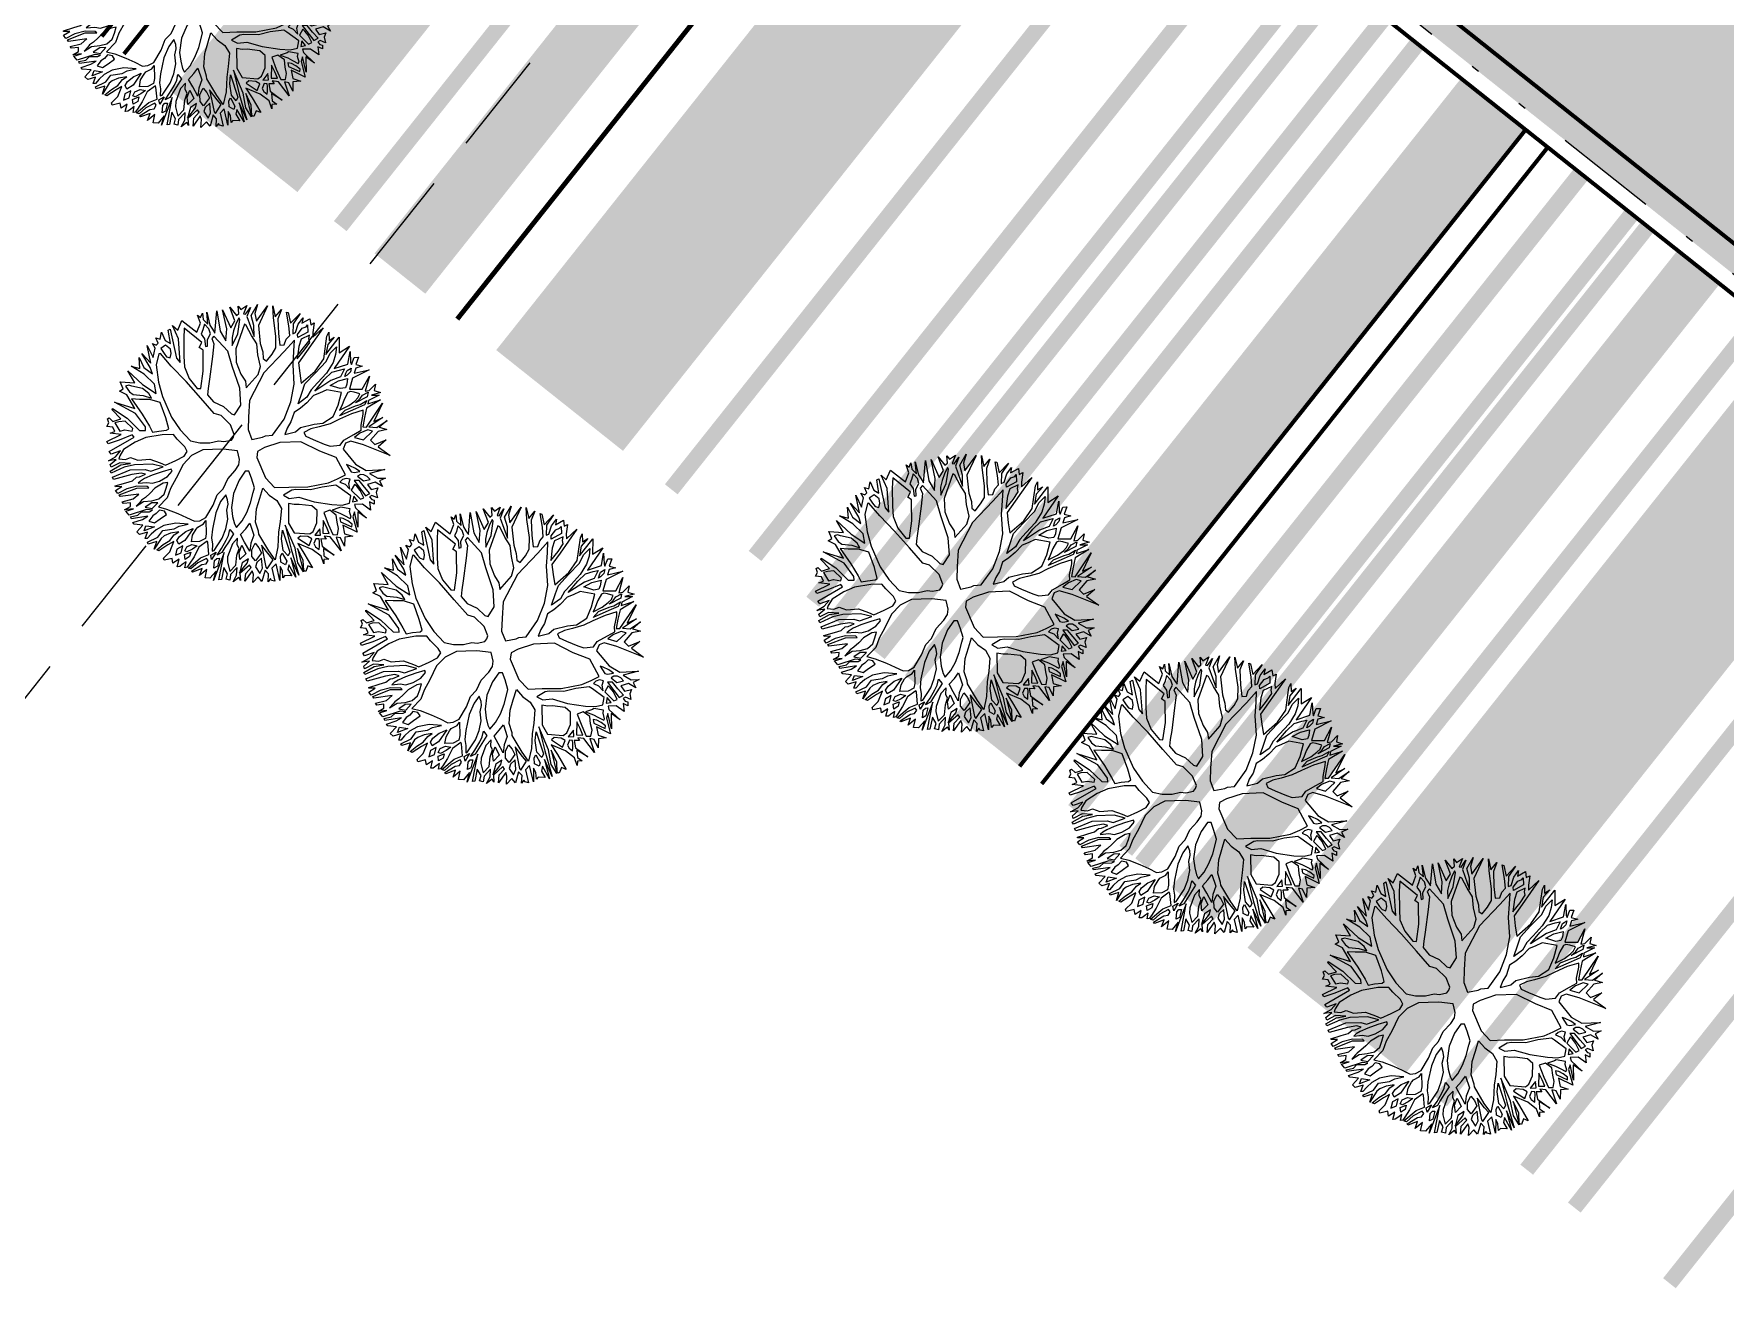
# Model space of a CAD drawing. Header units: metres. Extents: x -664657 to -643449, y -1076720 to -1062383.
# Drawn here: x -657606.62 to -657585.73, y -1068247.24 to -1068231.48 of the extents above; entities that cross this region are included whole.
import ezdxf

# ---------------------------------------------------------------- set-up
doc = ezdxf.new("R2010")
doc.units = ezdxf.units.M
doc.header["$LTSCALE"] = 0.1
doc.linetypes.add('DASHED', pattern=[19.05, 12.7, -6.35])
doc.linetypes.add('DIVIDE', pattern=[31.75, 12.7, -6.35, 0, -6.35, 0, -6.35])
doc.layers.get('0').update_dxf_attribs({"color": 8, "lineweight": 9})
doc.layers.add('AA_THER_silná', color=1, linetype='Continuous', lineweight=70)
doc.layers.add('AA_THER_STAFAZ', color=252, linetype='Continuous', lineweight=0)
for name, color, linetype in [('AA_THER_srafy', 52, 'Continuous'), ('AA_THER_ZELEŇ', 53, 'Continuous'), ('AA_THER_čerchovaná', 84, 'DIVIDE'), ('AA_THER_čárkovaná', 5, 'DASHED')]:
    doc.layers.add(name, color=color, linetype=linetype)

# ---------------------------------------------------------------- blocks, each defined once
blk = doc.blocks.new('A$C0C461CEA')
for p, q in [((0.191, 0.795), (0.205, 0.826)), ((0.205, 0.826), (0.247, 0.779)), ((0.247, 0.779), (0.283, 0.818)), ((0.283, 0.818), (0.273, 0.766)), ((0.303, 0.735), (0.335, 0.855)), ((0.335, 0.855), (0.332, 0.706)), ((0.448, 0.732), (0.381, 0.832)), ((0.381, 0.832), (0.473, 0.745)), ((0.483, 0.777), (0.463, 0.845)), ((0.463, 0.845), (0.503, 0.812)), ((0.503, 0.812), (0.541, 0.849)), ((0.541, 0.849), (0.523, 0.775)), ((0.523, 0.775), (0.552, 0.829)), ((0.552, 0.829), (0.55, 0.733)), ((0.572, 0.716), (0.592, 0.82)), ((0.592, 0.82), (0.599, 0.69)), ((0.732, 0.619), (0.623, 0.824)), ((0.623, 0.824), (0.721, 0.691)), ((-0.108, 0.579), (-0.136, 0.688)), ((-0.136, 0.688), (-0.031, 0.479)), ((-0.062, 0.681), (-0.084, 0.71)), ((-0.084, 0.71), (-0.025, 0.681)), ((0.086, 0.573), (-0.062, 0.681)), ((-0.025, 0.681), (-0.029, 0.73)), ((-0.029, 0.73), (-0.001, 0.656)), ((0.063, 0.606), (-0.009, 0.765)), ((-0.009, 0.765), (0.101, 0.706)), ((0.049, 0.709), (0.1, 0.674)), ((0.071, 0.64), (0.049, 0.709)), ((0.101, 0.706), (0.094, 0.804)), ((0.094, 0.804), (0.195, 0.61)), ((0.214, 0.725), (0.134, 0.788)), ((0.134, 0.788), (0.212, 0.751)), ((0.231, 0.749), (0.191, 0.795)), ((0.195, 0.61), (0.214, 0.725)), ((0.212, 0.751), (0.231, 0.749)), ((0.226, 0.644), (0.236, 0.684)), ((0.236, 0.684), (0.278, 0.625)), ((0.256, 0.734), (0.28, 0.713)), ((0.257, 0.695), (0.256, 0.734)), ((0.272, 0.676), (0.257, 0.695)), ((0.273, 0.766), (0.303, 0.735)), ((0.28, 0.713), (0.29, 0.678)), ((0.332, 0.706), (0.398, 0.641)), ((0.398, 0.641), (0.448, 0.732)), ((0.471, 0.697), (0.438, 0.663)), ((0.482, 0.682), (0.471, 0.697)), ((0.473, 0.745), (0.483, 0.777)), ((0.492, 0.669), (0.482, 0.682)), ((0.49, 0.711), (0.491, 0.762)), ((0.505, 0.682), (0.49, 0.711)), ((0.491, 0.762), (0.519, 0.739)), ((0.518, 0.634), (0.505, 0.682)), ((0.519, 0.739), (0.518, 0.634)), ((0.544, 0.723), (0.568, 0.689)), ((0.547, 0.66), (0.544, 0.723)), ((0.55, 0.733), (0.572, 0.716)), ((0.568, 0.689), (0.562, 0.609)), ((0.599, 0.69), (0.656, 0.641)), ((0.721, 0.691), (0.725, 0.772)), ((0.725, 0.772), (0.739, 0.638)), ((0.739, 0.638), (0.773, 0.691)), ((0.773, 0.691), (0.762, 0.79)), ((0.762, 0.79), (0.78, 0.708)), ((0.78, 0.708), (0.782, 0.71)), ((0.782, 0.71), (0.826, 0.755)), ((0.826, 0.755), (0.807, 0.687)), ((0.807, 0.687), (0.84, 0.599)), ((0.888, 0.613), (0.897, 0.711)), ((0.897, 0.711), (0.915, 0.627)), ((-0.291, 0.473), (-0.326, 0.577)), ((-0.326, 0.577), (-0.279, 0.488)), ((-0.256, 0.522), (-0.284, 0.582)), ((-0.284, 0.582), (-0.25, 0.553)), ((-0.25, 0.553), (-0.251, 0.627)), ((-0.251, 0.627), (-0.205, 0.61)), ((-0.215, 0.587), (-0.164, 0.562)), ((-0.208, 0.57), (-0.215, 0.587)), ((-0.212, 0.536), (-0.208, 0.57)), ((-0.205, 0.61), (-0.205, 0.641)), ((-0.205, 0.641), (-0.143, 0.596)), ((-0.164, 0.562), (-0.163, 0.47)), ((-0.143, 0.596), (-0.108, 0.579)), ((-0.134, 0.562), (-0.138, 0.487)), ((-0.111, 0.544), (-0.134, 0.562)), ((-0.001, 0.656), (0.063, 0.606)), ((0.115, 0.58), (0.071, 0.64)), ((0.141, 0.467), (0.086, 0.573)), ((0.1, 0.674), (0.148, 0.626)), ((0.154, 0.458), (0.115, 0.58)), ((0.148, 0.626), (0.198, 0.54)), ((0.212, 0.581), (0.226, 0.644)), ((0.236, 0.499), (0.212, 0.581)), ((0.278, 0.625), (0.267, 0.543)), ((0.291, 0.657), (0.272, 0.676)), ((0.29, 0.678), (0.291, 0.657)), ((0.298, 0.594), (0.316, 0.668)), ((0.299, 0.519), (0.298, 0.594)), ((0.359, 0.578), (0.299, 0.519)), ((0.316, 0.668), (0.354, 0.641)), ((0.392, 0.572), (0.318, 0.477)), ((0.354, 0.641), (0.373, 0.618)), ((0.373, 0.618), (0.359, 0.578)), ((0.469, 0.501), (0.392, 0.572)), ((0.419, 0.639), (0.417, 0.618)), ((0.417, 0.618), (0.449, 0.568)), ((0.438, 0.663), (0.419, 0.639)), ((0.449, 0.568), (0.492, 0.518)), ((0.503, 0.634), (0.492, 0.669)), ((0.512, 0.575), (0.503, 0.634)), ((0.511, 0.491), (0.512, 0.575)), ((0.53, 0.531), (0.539, 0.622)), ((0.539, 0.622), (0.547, 0.66)), ((0.562, 0.609), (0.551, 0.471)), ((0.581, 0.563), (0.574, 0.456)), ((0.6, 0.66), (0.581, 0.563)), ((0.629, 0.644), (0.6, 0.66)), ((0.699, 0.587), (0.629, 0.644)), ((0.656, 0.641), (0.716, 0.594)), ((0.735, 0.569), (0.699, 0.587)), ((0.716, 0.594), (0.732, 0.619)), ((0.736, 0.502), (0.735, 0.569)), ((0.756, 0.617), (0.75, 0.55)), ((0.75, 0.55), (0.759, 0.494)), ((0.785, 0.647), (0.756, 0.617)), ((0.759, 0.494), (0.811, 0.549)), ((0.811, 0.549), (0.785, 0.647)), ((0.84, 0.599), (0.888, 0.613)), ((1.024, 0.679), (0.847, 0.53)), ((0.915, 0.627), (1.024, 0.679)), ((1.039, 0.454), (1.103, 0.589)), ((1.103, 0.589), (1.074, 0.465)), ((1.137, 0.506), (1.166, 0.562)), ((1.166, 0.562), (1.164, 0.508)), ((-0.394, 0.371), (-0.482, 0.412)), ((-0.482, 0.412), (-0.394, 0.388)), ((-0.394, 0.388), (-0.424, 0.459)), ((-0.424, 0.459), (-0.372, 0.399)), ((-0.386, 0.487), (-0.377, 0.497)), ((-0.28, 0.452), (-0.386, 0.487)), ((-0.377, 0.497), (-0.291, 0.473)), ((-0.209, 0.421), (-0.28, 0.452)), ((-0.279, 0.488), (-0.209, 0.448)), ((-0.207, 0.472), (-0.256, 0.522)), ((-0.186, 0.48), (-0.212, 0.536)), ((-0.209, 0.448), (-0.207, 0.472)), ((-0.194, 0.381), (-0.209, 0.421)), ((-0.163, 0.47), (-0.186, 0.48)), ((-0.157, 0.436), (-0.114, 0.321)), ((-0.081, 0.391), (-0.157, 0.436)), ((-0.138, 0.487), (-0.095, 0.443)), ((-0.084, 0.536), (-0.111, 0.544)), ((-0.095, 0.443), (-0.013, 0.385)), ((-0.05, 0.471), (-0.084, 0.536)), ((-0.013, 0.385), (-0.05, 0.471)), ((-0.031, 0.479), (0.019, 0.379)), ((0.175, 0.322), (0.141, 0.467)), ((0.193, 0.345), (0.154, 0.458)), ((0.198, 0.54), (0.234, 0.438)), ((0.234, 0.438), (0.258, 0.367)), ((0.281, 0.388), (0.236, 0.499)), ((0.267, 0.543), (0.281, 0.388)), ((0.314, 0.414), (0.309, 0.363)), ((0.318, 0.477), (0.314, 0.414)), ((0.532, 0.422), (0.469, 0.501)), ((0.492, 0.518), (0.511, 0.491)), ((0.551, 0.471), (0.53, 0.531)), ((0.54, 0.324), (0.532, 0.422)), ((0.574, 0.456), (0.571, 0.374)), ((0.738, 0.409), (0.736, 0.502)), ((0.76, 0.363), (0.738, 0.409)), ((0.772, 0.454), (0.768, 0.41)), ((0.768, 0.41), (0.8, 0.37)), ((0.847, 0.53), (0.772, 0.454)), ((0.955, 0.401), (1.039, 0.454)), ((1.06, 0.421), (1.046, 0.396)), ((1.085, 0.438), (1.06, 0.421)), ((1.074, 0.465), (1.137, 0.506)), ((1.117, 0.447), (1.085, 0.438)), ((1.102, 0.394), (1.117, 0.447)), ((1.154, 0.472), (1.142, 0.409)), ((1.142, 0.409), (1.193, 0.416)), ((1.213, 0.508), (1.154, 0.472)), ((1.164, 0.508), (1.213, 0.508)), ((1.193, 0.416), (1.206, 0.47)), ((1.206, 0.47), (1.232, 0.441)), ((1.232, 0.441), (1.276, 0.429)), ((1.276, 0.429), (1.239, 0.399)), ((-0.495, 0.221), (-0.55, 0.309)), ((-0.55, 0.309), (-0.495, 0.256)), ((-0.436, 0.238), (-0.503, 0.376)), ((-0.503, 0.376), (-0.397, 0.235)), ((-0.256, 0.32), (-0.394, 0.371)), ((-0.372, 0.399), (-0.265, 0.347)), ((-0.265, 0.347), (-0.176, 0.312)), ((-0.174, 0.275), (-0.256, 0.32)), ((-0.162, 0.346), (-0.194, 0.381)), ((-0.176, 0.312), (-0.162, 0.346)), ((-0.142, 0.224), (-0.174, 0.275)), ((-0.114, 0.321), (-0.04, 0.095)), ((0.012, 0.333), (-0.081, 0.391)), ((0.154, 0.269), (0.012, 0.333)), ((0.019, 0.379), (0.096, 0.349)), ((0.096, 0.349), (0.175, 0.322)), ((0.24, 0.295), (0.193, 0.345)), ((0.308, 0.222), (0.24, 0.295)), ((0.258, 0.367), (0.296, 0.309)), ((0.296, 0.309), (0.308, 0.222)), ((0.309, 0.363), (0.334, 0.286)), ((0.334, 0.286), (0.348, 0.221)), ((0.513, 0.258), (0.54, 0.324)), ((0.551, 0.283), (0.534, 0.218)), ((0.571, 0.374), (0.551, 0.283)), ((0.694, 0.255), (0.731, 0.289)), ((0.834, 0.289), (0.726, 0.197)), ((0.731, 0.289), (0.76, 0.363)), ((0.8, 0.37), (0.955, 0.401)), ((0.992, 0.29), (0.834, 0.289)), ((0.943, 0.354), (0.922, 0.336)), ((0.922, 0.336), (0.992, 0.342)), ((0.983, 0.384), (0.943, 0.354)), ((1.022, 0.404), (0.983, 0.384)), ((0.99, 0.219), (0.992, 0.29)), ((0.992, 0.342), (1.008, 0.359)), ((1.008, 0.359), (1.022, 0.404)), ((1.019, 0.28), (1.014, 0.25)), ((1.04, 0.305), (1.019, 0.28)), ((1.065, 0.28), (1.04, 0.305)), ((1.046, 0.396), (1.046, 0.37)), ((1.046, 0.37), (1.102, 0.394)), ((1.084, 0.364), (1.065, 0.329)), ((1.065, 0.329), (1.216, 0.353)), ((1.11, 0.266), (1.065, 0.28)), ((1.151, 0.377), (1.084, 0.364)), ((1.115, 0.327), (1.094, 0.318)), ((1.094, 0.318), (1.123, 0.272)), ((1.157, 0.334), (1.115, 0.327)), ((1.123, 0.272), (1.221, 0.303)), ((1.216, 0.393), (1.151, 0.377)), ((1.223, 0.332), (1.157, 0.334)), ((1.221, 0.277), (1.173, 0.268)), ((1.209, 0.239), (1.221, 0.277)), ((1.216, 0.353), (1.216, 0.393)), ((1.221, 0.303), (1.223, 0.332)), ((1.265, 0.299), (1.236, 0.242)), ((1.239, 0.399), (1.239, 0.378)), ((1.239, 0.378), (1.266, 0.383)), ((1.263, 0.236), (1.379, 0.275)), ((1.336, 0.335), (1.265, 0.299)), ((1.266, 0.383), (1.281, 0.398)), ((1.308, 0.383), (1.275, 0.358)), ((1.275, 0.358), (1.336, 0.335)), ((1.281, 0.398), (1.308, 0.383)), ((1.379, 0.275), (1.301, 0.236)), ((-0.612, 0.165), (-0.577, 0.172)), ((-0.557, 0.142), (-0.612, 0.165)), ((-0.577, 0.172), (-0.583, 0.229)), ((-0.583, 0.229), (-0.536, 0.174)), ((-0.551, 0.117), (-0.557, 0.142)), ((-0.526, 0.187), (-0.556, 0.247)), ((-0.556, 0.247), (-0.505, 0.187)), ((-0.536, 0.174), (-0.526, 0.187)), ((-0.505, 0.187), (-0.335, 0.163)), ((-0.495, 0.256), (-0.436, 0.238)), ((-0.415, 0.205), (-0.495, 0.221)), ((-0.444, 0.15), (-0.46, 0.141)), ((-0.46, 0.141), (-0.318, -0.013)), ((-0.353, 0.149), (-0.444, 0.15)), ((-0.335, 0.163), (-0.415, 0.205)), ((-0.397, 0.235), (-0.263, 0.181)), ((-0.273, 0.155), (-0.353, 0.149)), ((-0.191, 0.121), (-0.273, 0.155)), ((-0.263, 0.181), (-0.194, 0.167)), ((-0.194, 0.167), (-0.145, 0.146)), ((-0.145, 0.146), (-0.114, 0.159)), ((-0.114, 0.159), (-0.142, 0.224)), ((0.266, 0.178), (0.154, 0.269)), ((0.364, 0.065), (0.266, 0.178)), ((0.348, 0.221), (0.354, 0.16)), ((0.354, 0.16), (0.409, 0.103)), ((0.485, 0.148), (0.513, 0.258)), ((0.498, 0.096), (0.485, 0.148)), ((0.534, 0.218), (0.533, 0.155)), ((0.533, 0.155), (0.567, 0.153)), ((0.567, 0.153), (0.619, 0.192)), ((0.726, 0.197), (0.588, 0.099)), ((0.619, 0.192), (0.694, 0.255)), ((0.934, -0.024), (0.985, 0.138)), ((0.985, 0.138), (0.99, 0.219)), ((1.029, 0.181), (0.99, 0.078)), ((1.014, 0.25), (1.022, 0.223)), ((1.022, 0.223), (1.057, 0.251)), ((1.054, 0.196), (1.029, 0.181)), ((1.161, 0.247), (1.054, 0.196)), ((1.057, 0.251), (1.11, 0.266)), ((1.15, 0.081), (1.193, 0.151)), ((1.207, 0.21), (1.161, 0.247)), ((1.173, 0.268), (1.209, 0.239)), ((1.193, 0.151), (1.207, 0.21)), ((1.249, 0.194), (1.201, 0.132)), ((1.236, 0.242), (1.263, 0.236)), ((1.268, 0.179), (1.249, 0.194)), ((1.314, 0.169), (1.268, 0.179)), ((1.277, 0.128), (1.319, 0.158)), ((1.411, 0.18), (1.289, 0.213)), ((1.289, 0.213), (1.317, 0.184)), ((1.301, 0.236), (1.411, 0.18)), ((1.305, 0.077), (1.384, 0.138)), ((1.319, 0.158), (1.314, 0.169)), ((1.317, 0.184), (1.443, 0.155)), ((1.367, 0.149), (1.327, 0.131)), ((1.443, 0.155), (1.34, 0.081)), ((1.384, 0.138), (1.367, 0.149)), ((-0.493, -0.002), (-0.644, 0.041)), ((-0.644, 0.041), (-0.485, 0.03)), ((-0.635, 0.101), (-0.551, 0.117)), ((-0.519, 0.086), (-0.635, 0.101)), ((-0.509, 0.126), (-0.526, 0.126)), ((-0.526, 0.126), (-0.492, 0.08)), ((-0.485, 0.03), (-0.519, 0.086)), ((-0.416, 0.057), (-0.509, 0.126)), ((-0.492, 0.08), (-0.453, 0.038)), ((-0.453, 0.038), (-0.411, 0.003)), ((-0.354, -0.026), (-0.416, 0.057)), ((-0.411, 0.003), (-0.354, -0.026)), ((-0.099, 0.096), (-0.191, 0.121)), ((-0.05, 0.048), (-0.099, 0.096)), ((0, -0.086), (-0.05, 0.048)), ((-0.04, 0.095), (0.101, -0.11)), ((0.435, -0.079), (0.364, 0.065)), ((0.409, 0.103), (0.439, 0.053)), ((0.439, 0.053), (0.476, 0.01)), ((0.476, 0.01), (0.498, 0.096)), ((0.588, 0.099), (0.514, -0.053)), ((0.99, 0.078), (0.966, -0.017)), ((1.064, -0.035), (1.15, 0.081)), ((1.184, 0.044), (1.176, -0.007)), ((1.242, 0.072), (1.184, 0.044)), ((1.201, 0.118), (1.192, 0.06)), ((1.192, 0.06), (1.242, 0.105)), ((1.201, 0.132), (1.201, 0.118)), ((1.242, 0.105), (1.277, 0.128)), ((1.297, 0.051), (1.242, 0.072)), ((1.294, 0.108), (1.276, 0.086)), ((1.276, 0.086), (1.305, 0.077)), ((1.327, 0.131), (1.294, 0.108)), ((1.347, 0.037), (1.297, 0.051)), ((1.34, 0.081), (1.406, 0.061)), ((1.386, 0.006), (1.347, 0.037)), ((1.367, -0.026), (1.386, 0.006)), ((1.421, 0.016), (1.398, -0.011)), ((1.406, 0.061), (1.454, 0.109)), ((1.495, 0.013), (1.421, 0.016)), ((1.454, 0.109), (1.431, 0.05)), ((1.431, 0.05), (1.495, 0.013)), ((-0.672, -0.144), (-0.697, -0.115)), ((-0.697, -0.115), (-0.649, -0.134)), ((-0.599, -0.118), (-0.687, -0.081)), ((-0.687, -0.081), (-0.582, -0.108)), ((-0.508, -0.101), (-0.659, -0.004)), ((-0.659, -0.004), (-0.5, -0.057)), ((-0.649, -0.134), (-0.599, -0.118)), ((-0.561, -0.129), (-0.611, -0.142)), ((-0.582, -0.108), (-0.544, -0.105)), ((-0.519, -0.137), (-0.561, -0.129)), ((-0.544, -0.105), (-0.508, -0.101)), ((-0.5, -0.057), (-0.412, -0.054)), ((-0.412, -0.054), (-0.493, -0.002)), ((-0.33, -0.078), (-0.491, -0.12)), ((-0.491, -0.12), (-0.481, -0.145)), ((-0.208, -0.104), (-0.33, -0.078)), ((-0.318, -0.013), (-0.221, -0.06)), ((-0.221, -0.06), (-0.118, -0.072)), ((-0.023, -0.134), (-0.208, -0.104)), ((-0.118, -0.072), (-0.051, -0.067)), ((-0.051, -0.067), (0, -0.086)), ((0.101, -0.19), (-0.023, -0.134)), ((0.101, -0.11), (0.215, -0.18)), ((0.412, -0.132), (0.435, -0.079)), ((0.412, -0.157), (0.412, -0.132)), ((0.514, -0.053), (0.492, -0.182)), ((0.864, -0.159), (0.934, -0.024)), ((0.908, -0.119), (0.897, -0.15)), ((0.966, -0.017), (0.908, -0.119)), ((0.946, -0.198), (0.973, -0.127)), ((0.973, -0.127), (1.064, -0.035)), ((1.084, -0.067), (1.026, -0.151)), ((1.138, -0.047), (1.084, -0.067)), ((1.225, -0.095), (1.138, -0.047)), ((1.176, -0.007), (1.277, -0.02)), ((1.271, -0.153), (1.225, -0.095)), ((1.231, -0.04), (1.321, -0.091)), ((1.289, -0.041), (1.231, -0.04)), ((1.277, -0.02), (1.367, -0.026)), ((1.324, -0.116), (1.277, -0.096)), ((1.277, -0.096), (1.303, -0.157)), ((1.346, -0.047), (1.289, -0.041)), ((1.303, -0.157), (1.324, -0.116)), ((1.321, -0.091), (1.346, -0.047)), ((1.374, -0.053), (1.346, -0.093)), ((1.346, -0.093), (1.374, -0.091)), ((1.374, -0.091), (1.353, -0.129)), ((1.353, -0.129), (1.41, -0.147)), ((1.514, -0.029), (1.374, -0.053)), ((1.398, -0.011), (1.514, -0.029)), ((1.41, -0.147), (1.519, -0.094)), ((1.519, -0.094), (1.431, -0.145)), ((-0.721, -0.288), (-0.583, -0.227)), ((-0.701, -0.157), (-0.672, -0.144)), ((-0.634, -0.167), (-0.701, -0.157)), ((-0.49, -0.229), (-0.658, -0.302)), ((-0.583, -0.227), (-0.634, -0.167)), ((-0.611, -0.142), (-0.575, -0.175)), ((-0.575, -0.175), (-0.552, -0.204)), ((-0.552, -0.204), (-0.506, -0.197)), ((-0.491, -0.179), (-0.519, -0.137)), ((-0.506, -0.197), (-0.448, -0.22)), ((-0.444, -0.203), (-0.491, -0.179)), ((-0.465, -0.267), (-0.49, -0.229)), ((-0.481, -0.145), (-0.435, -0.149)), ((-0.431, -0.251), (-0.465, -0.267)), ((-0.448, -0.22), (-0.444, -0.203)), ((-0.435, -0.149), (-0.35, -0.207)), ((-0.402, -0.266), (-0.431, -0.251)), ((-0.281, -0.328), (-0.402, -0.266)), ((-0.35, -0.207), (-0.2, -0.314)), ((0.147, -0.271), (0.101, -0.19)), ((0.128, -0.29), (0.147, -0.271)), ((0.215, -0.18), (0.302, -0.23)), ((0.302, -0.23), (0.386, -0.241)), ((0.386, -0.241), (0.412, -0.157)), ((0.492, -0.182), (0.493, -0.246)), ((0.493, -0.246), (0.533, -0.274)), ((0.71, -0.29), (0.814, -0.262)), ((0.814, -0.262), (0.864, -0.159)), ((0.897, -0.15), (0.901, -0.228)), ((0.901, -0.228), (0.946, -0.198)), ((1.009, -0.187), (0.98, -0.225)), ((0.98, -0.225), (1.12, -0.297)), ((1.026, -0.151), (1.009, -0.187)), ((1.208, -0.294), (1.276, -0.187)), ((1.287, -0.212), (1.256, -0.26)), ((1.256, -0.26), (1.262, -0.288)), ((1.262, -0.288), (1.356, -0.236)), ((1.276, -0.187), (1.271, -0.153)), ((1.318, -0.192), (1.287, -0.212)), ((1.394, -0.229), (1.298, -0.308)), ((1.356, -0.236), (1.318, -0.192)), ((1.347, -0.14), (1.333, -0.161)), ((1.333, -0.161), (1.36, -0.194)), ((1.368, -0.148), (1.347, -0.14)), ((1.36, -0.194), (1.389, -0.194)), ((1.4, -0.166), (1.368, -0.148)), ((1.389, -0.194), (1.421, -0.179)), ((1.476, -0.191), (1.394, -0.229)), ((1.421, -0.179), (1.4, -0.166)), ((1.431, -0.145), (1.486, -0.17)), ((1.541, -0.201), (1.476, -0.191)), ((1.486, -0.17), (1.527, -0.148)), ((1.527, -0.148), (1.511, -0.184)), ((1.511, -0.184), (1.541, -0.201)), ((-0.722, -0.374), (-0.67, -0.354)), ((-0.605, -0.381), (-0.722, -0.374)), ((-0.67, -0.354), (-0.721, -0.288)), ((-0.705, -0.422), (-0.705, -0.403)), ((-0.705, -0.403), (-0.475, -0.468)), ((-0.658, -0.302), (-0.588, -0.343)), ((-0.429, -0.459), (-0.605, -0.381)), ((-0.588, -0.343), (-0.459, -0.411)), ((-0.167, -0.411), (-0.281, -0.328)), ((-0.2, -0.314), (-0.141, -0.358)), ((-0.141, -0.358), (-0.098, -0.387)), ((-0.098, -0.387), (-0.025, -0.371)), ((-0.025, -0.371), (0.046, -0.318)), ((0.046, -0.318), (0.128, -0.29)), ((0.101, -0.37), (0.06, -0.41)), ((0.202, -0.337), (0.101, -0.37)), ((0.284, -0.347), (0.202, -0.337)), ((0.301, -0.364), (0.284, -0.347)), ((0.295, -0.448), (0.313, -0.389)), ((0.313, -0.389), (0.301, -0.364)), ((0.414, -0.386), (0.348, -0.481)), ((0.482, -0.404), (0.414, -0.386)), ((0.518, -0.429), (0.482, -0.404)), ((0.533, -0.274), (0.71, -0.29)), ((0.601, -0.382), (0.587, -0.408)), ((0.587, -0.408), (0.628, -0.487)), ((0.66, -0.39), (0.601, -0.382)), ((0.74, -0.406), (0.66, -0.39)), ((0.768, -0.431), (0.74, -0.406)), ((0.773, -0.347), (0.846, -0.329)), ((0.833, -0.407), (0.773, -0.347)), ((0.896, -0.469), (0.833, -0.407)), ((0.846, -0.329), (0.914, -0.295)), ((0.914, -0.295), (0.987, -0.292)), ((0.987, -0.292), (1.076, -0.35)), ((1.076, -0.35), (1.146, -0.402)), ((1.12, -0.297), (1.208, -0.294)), ((1.322, -0.346), (1.122, -0.328)), ((1.122, -0.328), (1.314, -0.377)), ((1.146, -0.366), (1.331, -0.398)), ((1.205, -0.406), (1.146, -0.366)), ((1.146, -0.402), (1.247, -0.462)), ((1.293, -0.438), (1.205, -0.406)), ((1.298, -0.308), (1.389, -0.301)), ((1.314, -0.377), (1.526, -0.421)), ((1.436, -0.382), (1.322, -0.346)), ((1.331, -0.398), (1.35, -0.423)), ((1.439, -0.334), (1.334, -0.329)), ((1.334, -0.329), (1.521, -0.375)), ((1.389, -0.301), (1.527, -0.295)), ((1.521, -0.375), (1.436, -0.382)), ((1.513, -0.369), (1.439, -0.334)), ((1.527, -0.295), (1.496, -0.321)), ((1.496, -0.321), (1.528, -0.358)), ((1.528, -0.358), (1.513, -0.369)), ((-0.671, -0.512), (-0.715, -0.477)), ((-0.715, -0.477), (-0.643, -0.483)), ((-0.602, -0.457), (-0.705, -0.422)), ((-0.697, -0.539), (-0.671, -0.512)), ((-0.651, -0.541), (-0.697, -0.539)), ((-0.643, -0.564), (-0.651, -0.541)), ((-0.643, -0.483), (-0.602, -0.457)), ((-0.562, -0.478), (-0.608, -0.497)), ((-0.608, -0.497), (-0.603, -0.545)), ((-0.603, -0.545), (-0.555, -0.54)), ((-0.439, -0.537), (-0.569, -0.566)), ((-0.528, -0.49), (-0.562, -0.478)), ((-0.555, -0.54), (-0.523, -0.534)), ((-0.5, -0.512), (-0.528, -0.49)), ((-0.523, -0.534), (-0.5, -0.512)), ((-0.475, -0.468), (-0.429, -0.459)), ((-0.459, -0.411), (-0.383, -0.446)), ((-0.274, -0.489), (-0.439, -0.537)), ((-0.383, -0.446), (-0.284, -0.456)), ((-0.284, -0.456), (-0.182, -0.436)), ((-0.099, -0.448), (-0.274, -0.489)), ((-0.182, -0.436), (-0.167, -0.411)), ((0.06, -0.41), (-0.099, -0.448)), ((0.252, -0.551), (0.271, -0.484)), ((0.271, -0.484), (0.295, -0.448)), ((0.348, -0.481), (0.309, -0.559)), ((0.544, -0.477), (0.518, -0.429)), ((0.574, -0.561), (0.544, -0.477)), ((0.628, -0.487), (0.7, -0.576)), ((0.831, -0.489), (0.768, -0.431)), ((0.885, -0.552), (0.831, -0.489)), ((0.987, -0.527), (0.896, -0.469)), ((1.063, -0.541), (0.987, -0.527)), ((1.084, -0.55), (1.063, -0.541)), ((1.24, -0.542), (1.084, -0.55)), ((1.328, -0.531), (1.24, -0.542)), ((1.247, -0.462), (1.328, -0.531)), ((1.35, -0.423), (1.293, -0.438)), ((1.308, -0.455), (1.382, -0.454)), ((1.323, -0.478), (1.308, -0.455)), ((1.367, -0.498), (1.323, -0.478)), ((1.492, -0.575), (1.361, -0.539)), ((1.361, -0.539), (1.376, -0.585)), ((1.403, -0.475), (1.367, -0.498)), ((1.526, -0.421), (1.375, -0.412)), ((1.375, -0.412), (1.53, -0.449)), ((1.382, -0.454), (1.403, -0.475)), ((1.434, -0.521), (1.395, -0.521)), ((1.395, -0.521), (1.492, -0.575)), ((1.53, -0.449), (1.415, -0.452)), ((1.415, -0.452), (1.445, -0.477)), ((1.485, -0.543), (1.434, -0.521)), ((1.445, -0.477), (1.505, -0.474)), ((1.505, -0.474), (1.477, -0.522)), ((1.477, -0.522), (1.485, -0.543)), ((-0.537, -0.67), (-0.676, -0.63)), ((-0.676, -0.63), (-0.569, -0.633)), ((-0.67, -0.585), (-0.643, -0.564)), ((-0.628, -0.583), (-0.67, -0.585)), ((-0.639, -0.698), (-0.537, -0.67)), ((-0.569, -0.633), (-0.628, -0.583)), ((-0.569, -0.566), (-0.571, -0.578)), ((-0.571, -0.578), (-0.503, -0.638)), ((-0.503, -0.638), (-0.373, -0.687)), ((0.165, -0.682), (0.215, -0.623)), ((0.215, -0.623), (0.252, -0.551)), ((0.276, -0.629), (0.273, -0.73)), ((0.309, -0.559), (0.276, -0.629)), ((0.627, -0.632), (0.574, -0.561)), ((0.648, -0.697), (0.627, -0.632)), ((0.68, -0.635), (0.71, -0.698)), ((0.723, -0.641), (0.68, -0.635)), ((0.7, -0.576), (0.793, -0.643)), ((0.755, -0.654), (0.723, -0.641)), ((0.793, -0.687), (0.755, -0.654)), ((0.793, -0.643), (0.86, -0.669)), ((0.86, -0.669), (0.919, -0.683)), ((0.927, -0.618), (0.885, -0.552)), ((0.953, -0.683), (0.927, -0.618)), ((0.973, -0.572), (1.072, -0.589)), ((0.997, -0.622), (0.973, -0.572)), ((1.018, -0.681), (0.997, -0.622)), ((1.087, -0.68), (1.018, -0.681)), ((1.072, -0.589), (1.119, -0.642)), ((1.171, -0.679), (1.087, -0.68)), ((1.119, -0.642), (1.171, -0.679)), ((1.135, -0.61), (1.181, -0.601)), ((1.169, -0.658), (1.135, -0.61)), ((1.218, -0.683), (1.169, -0.658)), ((1.271, -0.556), (1.173, -0.572)), ((1.173, -0.572), (1.345, -0.623)), ((1.181, -0.601), (1.228, -0.603)), ((1.262, -0.674), (1.218, -0.683)), ((1.228, -0.603), (1.262, -0.674)), ((1.339, -0.652), (1.266, -0.621)), ((1.266, -0.621), (1.279, -0.67)), ((1.32, -0.545), (1.271, -0.556)), ((1.279, -0.67), (1.304, -0.696)), ((1.362, -0.62), (1.32, -0.545)), ((1.367, -0.69), (1.339, -0.652)), ((1.345, -0.623), (1.362, -0.62)), ((1.404, -0.631), (1.364, -0.641)), ((1.364, -0.641), (1.432, -0.706)), ((1.376, -0.585), (1.48, -0.613)), ((1.457, -0.664), (1.404, -0.631)), ((1.461, -0.634), (1.444, -0.636)), ((1.444, -0.636), (1.457, -0.664)), ((1.48, -0.613), (1.461, -0.634)), ((-0.507, -0.691), (-0.639, -0.698)), ((-0.54, -0.767), (-0.622, -0.732)), ((-0.622, -0.732), (-0.532, -0.735)), ((-0.483, -0.76), (-0.59, -0.822)), ((-0.59, -0.822), (-0.54, -0.767)), ((-0.568, -0.862), (-0.416, -0.81)), ((-0.532, -0.735), (-0.456, -0.699)), ((-0.456, -0.699), (-0.507, -0.691)), ((-0.374, -0.724), (-0.483, -0.76)), ((-0.416, -0.81), (-0.302, -0.746)), ((-0.329, -0.8), (-0.388, -0.824)), ((-0.302, -0.746), (-0.374, -0.724)), ((-0.373, -0.687), (-0.256, -0.714)), ((-0.335, -0.847), (-0.287, -0.798)), ((-0.287, -0.798), (-0.329, -0.8)), ((-0.283, -0.813), (-0.322, -0.887)), ((-0.221, -0.753), (-0.283, -0.813)), ((-0.256, -0.714), (-0.076, -0.727)), ((-0.092, -0.771), (-0.221, -0.753)), ((-0.004, -0.791), (-0.092, -0.771)), ((-0.076, -0.727), (0.048, -0.713)), ((-0.024, -0.869), (-0.002, -0.812)), ((-0.002, -0.812), (-0.004, -0.791)), ((0.055, -0.78), (0.014, -0.86)), ((0.048, -0.713), (0.165, -0.682)), ((0.103, -0.771), (0.055, -0.78)), ((0.185, -0.745), (0.103, -0.771)), ((0.227, -0.745), (0.185, -0.745)), ((0.25, -0.786), (0.227, -0.745)), ((0.249, -0.862), (0.25, -0.786)), ((0.273, -0.73), (0.303, -0.824)), ((0.706, -0.765), (0.648, -0.697)), ((0.766, -0.864), (0.706, -0.765)), ((0.71, -0.698), (0.771, -0.775)), ((0.771, -0.775), (0.873, -0.86)), ((0.861, -0.713), (0.793, -0.687)), ((0.923, -0.765), (0.861, -0.713)), ((0.919, -0.683), (0.953, -0.683)), ((0.975, -0.826), (0.923, -0.765)), ((0.943, -0.738), (0.987, -0.729)), ((0.979, -0.769), (0.943, -0.738)), ((1.005, -0.804), (0.979, -0.769)), ((0.987, -0.729), (1.026, -0.796)), ((1.045, -0.869), (1.005, -0.804)), ((1.026, -0.796), (1.051, -0.84)), ((1.033, -0.716), (1.053, -0.774)), ((1.078, -0.743), (1.033, -0.716)), ((1.053, -0.774), (1.127, -0.856)), ((1.111, -0.744), (1.078, -0.743)), ((1.099, -0.713), (1.174, -0.717)), ((1.139, -0.759), (1.099, -0.713)), ((1.151, -0.786), (1.111, -0.744)), ((1.193, -0.78), (1.139, -0.759)), ((1.217, -0.83), (1.151, -0.786)), ((1.174, -0.717), (1.193, -0.78)), ((1.22, -0.716), (1.225, -0.775)), ((1.246, -0.741), (1.22, -0.716)), ((1.225, -0.775), (1.289, -0.835)), ((1.269, -0.792), (1.246, -0.741)), ((1.292, -0.73), (1.269, -0.733)), ((1.269, -0.733), (1.293, -0.833)), ((1.289, -0.835), (1.269, -0.792)), ((1.314, -0.791), (1.292, -0.73)), ((1.304, -0.696), (1.367, -0.69)), ((1.366, -0.826), (1.314, -0.791)), ((1.351, -0.74), (1.321, -0.736)), ((1.321, -0.736), (1.366, -0.826)), ((1.406, -0.775), (1.351, -0.74)), ((1.432, -0.706), (1.386, -0.715)), ((1.386, -0.715), (1.406, -0.775)), ((-0.457, -0.859), (-0.568, -0.862)), ((-0.519, -0.958), (-0.457, -0.859)), ((-0.463, -0.909), (-0.469, -0.936)), ((-0.469, -0.936), (-0.415, -0.93)), ((-0.446, -0.892), (-0.463, -0.909)), ((-0.388, -0.824), (-0.446, -0.892)), ((-0.415, -0.93), (-0.381, -0.913)), ((-0.381, -0.913), (-0.335, -0.847)), ((-0.322, -0.887), (-0.355, -0.942)), ((-0.355, -0.942), (-0.206, -0.924)), ((-0.105, -0.95), (-0.237, -0.968)), ((-0.206, -0.924), (-0.095, -0.918)), ((-0.078, -0.962), (-0.105, -0.95)), ((-0.095, -0.918), (-0.04, -0.918)), ((-0.04, -0.918), (-0.024, -0.869)), ((0.014, -0.86), (-0.027, -0.987)), ((0.243, -0.953), (0.249, -0.862)), ((0.292, -0.925), (0.277, -0.999)), ((0.309, -0.927), (0.292, -0.925)), ((0.303, -0.824), (0.376, -0.924)), ((0.33, -0.981), (0.309, -0.927)), ((0.376, -0.924), (0.427, -1.003)), ((0.75, -0.958), (0.766, -0.918)), ((0.766, -0.918), (0.766, -0.864)), ((0.789, -0.874), (0.884, -0.921)), ((0.804, -0.903), (0.789, -0.874)), ((0.804, -0.956), (0.804, -0.903)), ((0.873, -0.86), (0.932, -0.9)), ((0.884, -0.921), (0.914, -0.946)), ((0.914, -0.946), (0.914, -0.998)), ((0.932, -0.9), (0.98, -0.916)), ((0.939, -0.942), (0.95, -1.023)), ((0.95, -0.942), (0.939, -0.942)), ((1.04, -0.98), (0.95, -0.942)), ((1.031, -0.928), (0.975, -0.826)), ((0.98, -0.916), (1.029, -0.945)), ((1.029, -0.945), (1.031, -0.928)), ((1.075, -0.925), (1.045, -0.869)), ((1.05, -0.921), (1.086, -0.98)), ((1.051, -0.97), (1.05, -0.921)), ((1.051, -0.84), (1.075, -0.882)), ((1.075, -0.882), (1.075, -0.925)), ((1.259, -1.006), (1.085, -0.865)), ((1.085, -0.865), (1.242, -1.046)), ((1.098, -0.94), (1.107, -0.921)), ((1.105, -0.963), (1.098, -0.94)), ((1.107, -0.921), (1.156, -0.965)), ((1.127, -0.856), (1.163, -0.878)), ((1.163, -0.878), (1.239, -0.897)), ((1.249, -0.922), (1.189, -0.924)), ((1.189, -0.924), (1.265, -0.987)), ((1.239, -0.897), (1.217, -0.83)), ((1.293, -0.863), (1.24, -0.831)), ((1.24, -0.831), (1.264, -0.903)), ((1.281, -0.953), (1.249, -0.922)), ((1.264, -0.903), (1.302, -0.93)), ((1.302, -0.93), (1.281, -0.953)), ((1.293, -0.833), (1.345, -0.856)), ((1.327, -0.913), (1.293, -0.863)), ((1.345, -0.856), (1.318, -0.856)), ((1.318, -0.856), (1.327, -0.913)), ((-0.458, -0.964), (-0.519, -0.958)), ((-0.456, -0.999), (-0.458, -0.964)), ((-0.402, -0.959), (-0.456, -0.999)), ((-0.275, -0.955), (-0.402, -0.959)), ((-0.396, -1.075), (-0.275, -0.955)), ((-0.237, -0.968), (-0.396, -1.075)), ((-0.36, -1.114), (-0.235, -1.047)), ((-0.222, -1.071), (-0.242, -1.119)), ((-0.235, -1.047), (-0.102, -1.004)), ((-0.142, -1.045), (-0.222, -1.071)), ((-0.16, -1.106), (-0.125, -1.059)), ((-0.125, -1.059), (-0.142, -1.045)), ((-0.098, -1.074), (-0.109, -1.185)), ((-0.102, -1.004), (-0.078, -0.962)), ((-0.075, -1.069), (-0.098, -1.074)), ((-0.066, -1.3), (-0.075, -1.069)), ((-0.027, -0.987), (-0.034, -1.08)), ((-0.034, -1.08), (-0.027, -1.189)), ((0.102, -1.129), (0.142, -1.04)), ((0.184, -1.043), (0.122, -1.171)), ((0.142, -1.04), (0.206, -0.982)), ((0.246, -0.974), (0.184, -1.043)), ((0.197, -1.113), (0.23, -1.077)), ((0.206, -0.982), (0.243, -0.953)), ((0.23, -1.077), (0.246, -0.974)), ((0.264, -1.085), (0.258, -1.15)), ((0.277, -0.999), (0.264, -1.085)), ((0.321, -1.112), (0.333, -1.053)), ((0.333, -1.053), (0.33, -0.981)), ((0.374, -0.999), (0.362, -1.036)), ((0.362, -1.036), (0.365, -1.114)), ((0.41, -1.033), (0.374, -0.999)), ((0.444, -1.071), (0.41, -1.033)), ((0.427, -1.003), (0.48, -1.062)), ((0.457, -1.127), (0.444, -1.071)), ((0.48, -1.062), (0.512, -1.16)), ((0.558, -1.109), (0.631, -1.046)), ((0.631, -1.046), (0.693, -0.999)), ((0.746, -1.013), (0.692, -1.098)), ((0.693, -0.999), (0.75, -0.958)), ((0.726, -1.085), (0.746, -1.013)), ((0.726, -1.131), (0.726, -1.085)), ((0.79, -1.059), (0.793, -1.031)), ((0.802, -1.122), (0.79, -1.059)), ((0.793, -1.031), (0.796, -0.994)), ((0.796, -0.994), (0.85, -1.098)), ((0.813, -0.977), (0.804, -0.956)), ((0.841, -1.024), (0.813, -0.977)), ((0.885, -1.058), (0.841, -1.024)), ((0.914, -0.998), (0.885, -1.058)), ((0.903, -1.11), (0.906, -1.064)), ((0.906, -1.064), (0.934, -1.03)), ((0.934, -1.03), (0.94, -1.076)), ((0.94, -1.076), (0.939, -1.127)), ((0.95, -1.023), (1.001, -1.095)), ((1.032, -1.052), (1.04, -0.98)), ((1.059, -1.178), (1.032, -1.052)), ((1.086, -0.98), (1.051, -0.97)), ((1.059, -1.012), (1.058, -1.092)), ((1.08, -1.009), (1.059, -1.012)), ((1.097, -1.037), (1.08, -1.009)), ((1.085, -1.069), (1.097, -1.037)), ((1.092, -1.167), (1.085, -1.069)), ((1.115, -1.083), (1.103, -1.165)), ((1.156, -0.996), (1.105, -0.963)), ((1.155, -1.127), (1.115, -1.083)), ((1.192, -1.097), (1.14, -1.053)), ((1.14, -1.053), (1.155, -1.127)), ((1.156, -0.965), (1.156, -0.996)), ((1.242, -1.046), (1.185, -0.992)), ((1.185, -0.992), (1.213, -1.063)), ((1.213, -1.063), (1.192, -1.097)), ((1.265, -0.987), (1.259, -1.006)), ((-0.351, -1.121), (-0.36, -1.114)), ((-0.255, -1.094), (-0.351, -1.121)), ((-0.305, -1.172), (-0.267, -1.159)), ((-0.305, -1.187), (-0.305, -1.172)), ((-0.273, -1.193), (-0.305, -1.187)), ((-0.254, -1.22), (-0.273, -1.193)), ((-0.267, -1.159), (-0.255, -1.094)), ((-0.227, -1.182), (-0.254, -1.22)), ((-0.242, -1.119), (-0.248, -1.151)), ((-0.248, -1.151), (-0.172, -1.146)), ((-0.189, -1.184), (-0.227, -1.182)), ((-0.141, -1.15), (-0.193, -1.224)), ((-0.193, -1.224), (-0.189, -1.184)), ((-0.172, -1.146), (-0.16, -1.106)), ((-0.146, -1.278), (-0.141, -1.15)), ((-0.109, -1.185), (-0.125, -1.278)), ((-0.029, -1.216), (-0.041, -1.296)), ((-0.006, -1.273), (-0.029, -1.216)), ((-0.027, -1.189), (0.003, -1.241)), ((0.022, -1.26), (0.051, -1.215)), ((0.051, -1.215), (0.056, -1.171)), ((0.097, -1.194), (0.053, -1.265)), ((0.056, -1.171), (0.102, -1.129)), ((0.072, -1.268), (0.097, -1.194)), ((0.122, -1.171), (0.102, -1.252)), ((0.128, -1.374), (0.143, -1.221)), ((0.143, -1.221), (0.197, -1.113)), ((0.207, -1.153), (0.183, -1.225)), ((0.232, -1.127), (0.207, -1.153)), ((0.219, -1.203), (0.227, -1.18)), ((0.228, -1.245), (0.219, -1.203)), ((0.227, -1.18), (0.232, -1.127)), ((0.258, -1.15), (0.261, -1.188)), ((0.261, -1.188), (0.267, -1.213)), ((0.267, -1.213), (0.294, -1.15)), ((0.325, -1.162), (0.284, -1.234)), ((0.294, -1.15), (0.321, -1.112)), ((0.297, -1.24), (0.34, -1.156)), ((0.34, -1.156), (0.325, -1.162)), ((0.365, -1.114), (0.382, -1.166)), ((0.382, -1.166), (0.395, -1.216)), ((0.395, -1.216), (0.4, -1.254)), ((0.418, -1.245), (0.443, -1.184)), ((0.443, -1.184), (0.457, -1.127)), ((0.48, -1.148), (0.458, -1.192)), ((0.458, -1.192), (0.465, -1.255)), ((0.465, -1.255), (0.5, -1.209)), ((0.5, -1.209), (0.48, -1.148)), ((0.513, -1.215), (0.486, -1.253)), ((0.512, -1.16), (0.558, -1.109)), ((0.513, -1.24), (0.513, -1.215)), ((0.564, -1.133), (0.538, -1.164)), ((0.538, -1.164), (0.551, -1.2)), ((0.551, -1.2), (0.555, -1.234)), ((0.596, -1.13), (0.564, -1.133)), ((0.603, -1.193), (0.596, -1.13)), ((0.61, -1.247), (0.603, -1.193)), ((0.692, -1.098), (0.664, -1.19)), ((0.664, -1.19), (0.665, -1.262)), ((0.695, -1.217), (0.726, -1.131)), ((0.724, -1.278), (0.695, -1.217)), ((0.745, -1.173), (0.74, -1.228)), ((0.766, -1.11), (0.745, -1.173)), ((0.77, -1.152), (0.766, -1.11)), ((0.794, -1.206), (0.77, -1.152)), ((0.797, -1.267), (0.794, -1.206)), ((0.821, -1.155), (0.802, -1.122)), ((0.873, -1.249), (0.817, -1.181)), ((0.817, -1.181), (0.817, -1.235)), ((0.854, -1.157), (0.821, -1.155)), ((0.85, -1.098), (0.854, -1.157)), ((0.88, -1.134), (0.881, -1.188)), ((0.924, -1.173), (0.88, -1.134)), ((0.881, -1.188), (0.919, -1.222)), ((0.924, -1.139), (0.903, -1.11)), ((0.919, -1.222), (0.924, -1.173)), ((0.939, -1.127), (0.924, -1.139)), ((0.949, -1.154), (0.955, -1.101)), ((0.985, -1.168), (0.949, -1.154)), ((0.955, -1.101), (0.983, -1.126)), ((1.007, -1.252), (0.962, -1.21)), ((0.962, -1.21), (0.967, -1.269)), ((0.983, -1.126), (0.985, -1.168)), ((1.001, -1.095), (1.036, -1.157)), ((1.044, -1.201), (1.006, -1.17)), ((1.006, -1.17), (1.011, -1.208)), ((1.011, -1.208), (1.015, -1.233)), ((1.036, -1.157), (1.049, -1.184)), ((1.049, -1.184), (1.044, -1.201)), ((1.058, -1.092), (1.075, -1.163)), ((1.075, -1.163), (1.059, -1.178)), ((1.103, -1.165), (1.092, -1.167)), ((-0.125, -1.278), (-0.146, -1.278)), ((-0.041, -1.296), (-0.066, -1.3)), ((-0.005, -1.34), (-0.006, -1.273)), ((0.016, -1.281), (-0.005, -1.34)), ((0.003, -1.241), (0.022, -1.26)), ((0.029, -1.341), (0.016, -1.281)), ((0.052, -1.345), (0.029, -1.341)), ((0.053, -1.265), (0.052, -1.345)), ((0.075, -1.366), (0.072, -1.268)), ((0.102, -1.252), (0.094, -1.366)), ((0.183, -1.225), (0.149, -1.374)), ((0.2, -1.386), (0.217, -1.3)), ((0.229, -1.342), (0.206, -1.388)), ((0.217, -1.3), (0.228, -1.245)), ((0.233, -1.402), (0.229, -1.342)), ((0.264, -1.316), (0.263, -1.398)), ((0.284, -1.234), (0.264, -1.316)), ((0.279, -1.392), (0.297, -1.24)), ((0.347, -1.25), (0.294, -1.391)), ((0.338, -1.397), (0.36, -1.309)), ((0.36, -1.309), (0.347, -1.25)), ((0.377, -1.342), (0.355, -1.395)), ((0.403, -1.357), (0.377, -1.342)), ((0.4, -1.254), (0.409, -1.275)), ((0.406, -1.411), (0.403, -1.357)), ((0.432, -1.344), (0.406, -1.411)), ((0.409, -1.275), (0.423, -1.315)), ((0.423, -1.315), (0.418, -1.245)), ((0.42, -1.407), (0.432, -1.344)), ((0.486, -1.253), (0.46, -1.398)), ((0.477, -1.394), (0.493, -1.337)), ((0.482, -1.299), (0.513, -1.24)), ((0.493, -1.337), (0.482, -1.299)), ((0.539, -1.269), (0.494, -1.396)), ((0.527, -1.399), (0.541, -1.319)), ((0.541, -1.319), (0.539, -1.269)), ((0.583, -1.338), (0.544, -1.397)), ((0.555, -1.234), (0.577, -1.28)), ((0.577, -1.28), (0.61, -1.247)), ((0.607, -1.407), (0.583, -1.338)), ((0.598, -1.319), (0.639, -1.264)), ((0.628, -1.352), (0.598, -1.319)), ((0.639, -1.264), (0.628, -1.352)), ((0.65, -1.333), (0.637, -1.397)), ((0.687, -1.373), (0.65, -1.333)), ((0.665, -1.262), (0.678, -1.314)), ((0.678, -1.314), (0.695, -1.358)), ((0.695, -1.358), (0.687, -1.373)), ((0.72, -1.371), (0.724, -1.278)), ((0.751, -1.301), (0.737, -1.372)), ((0.74, -1.228), (0.746, -1.259)), ((0.746, -1.259), (0.797, -1.349)), ((0.797, -1.349), (0.751, -1.301)), ((0.81, -1.334), (0.797, -1.267)), ((0.825, -1.323), (0.81, -1.334)), ((0.817, -1.235), (0.825, -1.323)), ((0.894, -1.316), (0.873, -1.249)), ((0.913, -1.32), (0.894, -1.316)), ((0.929, -1.257), (0.913, -1.32)), ((0.967, -1.269), (0.929, -1.257)), ((1.015, -1.233), (1.007, -1.252)), ((0.094, -1.366), (0.075, -1.366)), ((0.149, -1.374), (0.128, -1.374)), ((0.206, -1.388), (0.2, -1.386)), ((0.263, -1.398), (0.233, -1.402)), ((0.294, -1.391), (0.279, -1.392)), ((0.355, -1.395), (0.338, -1.397)), ((0.46, -1.398), (0.42, -1.407)), ((0.494, -1.396), (0.477, -1.394)), ((0.544, -1.397), (0.527, -1.399)), ((0.637, -1.397), (0.607, -1.407)), ((0.737, -1.372), (0.72, -1.371))]:
    blk.add_line(p, q)

msp = doc.modelspace()

# ---------------------------------------------------------------- hatches: boundary and pattern name
at = {"layer": 'AA_THER_srafy'}
h = msp.add_hatch(color=31, dxfattribs=at)
h.dxf.hatch_style = 1
h.paths.add_polyline_path([(-657572.565, -1068232.062), (-657597.613, -1068212.147), (-657603.837, -1068219.975), (-657578.789, -1068239.89)])
h.paths.add_polyline_path([(-657597.613, -1068212.147), (-657572.565, -1068232.062), (-657571.321, -1068230.497), (-657602.631, -1068205.603), (-657610.099, -1068214.996), (-657603.837, -1068219.975)])
h.paths.add_polyline_path([(-657615.039, -1068234.064), (-657621.301, -1068229.085), (-657628.769, -1068238.478), (-657622.507, -1068243.457)])
h.paths.add_polyline_path([(-657607.211, -1068240.288), (-657615.039, -1068234.064), (-657622.507, -1068243.457), (-657614.679, -1068249.681)])
h.paths.add_polyline_path([(-657586.86, -1068256.468), (-657597.818, -1068247.756), (-657605.287, -1068257.149), (-657594.328, -1068265.861)], flags=16)
h.paths.add_polyline_path([(-657633.709, -1068257.547), (-657639.971, -1068252.568), (-657647.439, -1068261.961), (-657641.177, -1068266.939)])
h.paths.add_polyline_path([(-657605.53, -1068279.951), (-657633.709, -1068257.547), (-657641.177, -1068266.939), (-657612.998, -1068289.344)])
h.paths.add_polyline_path([(-657652.623, -1068281.335), (-657659.886, -1068277.616), (-657667.504, -1068287.197), (-657637.241, -1068302.695), (-657634.702, -1068299.501), (-657657.701, -1068287.723)])
h.paths.add_polyline_path([(-657629.624, -1068293.114), (-657652.623, -1068281.335), (-657657.701, -1068287.723), (-657634.702, -1068299.501)])
h.paths.add_polyline_path([(-657547.838, -1068249.167), (-657557.231, -1068241.699), (-657558.476, -1068243.264), (-657550.649, -1068249.488), (-657603.228, -1068315.619), (-657612.307, -1068310.97), (-657614.846, -1068314.164), (-657603.952, -1068319.743)])
h.paths.add_polyline_path([(-657550.649, -1068249.488), (-657558.476, -1068243.264), (-657612.307, -1068310.97), (-657603.228, -1068315.619)], flags=17)

# ---------------------------------------------------------------- linework, layer by layer
at = {"layer": 'AA_THER_silná'}
for p, q in [((-657610.38, -1068215.028), (-657578.757, -1068240.171)), ((-657609.677, -1068214.948), (-657578.837, -1068239.468))]:
    msp.add_line(p, q, dxfattribs=at)
at = {"layer": 'AA_THER_ZELEŇ'}
for points, const_width in [([(-657599.528, -1068223.646), (-657605.784, -1068231.514)], 0.05), ([(-657599.255, -1068223.863), (-657605.511, -1068231.731)], 0.05), ([(-657597.895, -1068224.945), (-657604.151, -1068232.813)], 2), ([(-657596.583, -1068225.988), (-657602.839, -1068233.856)], 0.2), ([(-657595.846, -1068226.574), (-657602.102, -1068234.442)], 0.8), ([(-657595.139, -1068227.136), (-657601.394, -1068235.004)], 0.06), ([(-657593.875, -1068228.141), (-657600.13, -1068236.009)], 2), ([(-657593.875, -1068228.141), (-657600.13, -1068236.009)], 0.2), ([(-657592.496, -1068229.238), (-657598.751, -1068237.106)], 0.2), ([(-657591.46, -1068230.061), (-657597.716, -1068237.929)], 0.2), ([(-657590.749, -1068230.627), (-657597.004, -1068238.495)], 0.2), ([(-657590.469, -1068230.849), (-657596.725, -1068238.717)], 0.2), ([(-657589.937, -1068231.272), (-657596.193, -1068239.14)], 0.2), ([(-657589.529, -1068231.596), (-657595.785, -1068239.464)], 0.2), ([(-657588.599, -1068232.336), (-657594.855, -1068240.204)], 1), ([(-657588.193, -1068232.659), (-657594.449, -1068240.527)], 0.05), ([(-657587.92, -1068232.876), (-657594.176, -1068240.744)], 0.05), ([(-657587.514, -1068233.199), (-657593.77, -1068241.067)], 0.2), ([(-657587.514, -1068233.199), (-657593.77, -1068241.067)], 0.2), ([(-657587.498, -1068233.211), (-657593.754, -1068241.079)], 0.2), ([(-657586.883, -1068233.701), (-657593.138, -1068241.569)], 0.2), ([(-657586.687, -1068233.856), (-657592.942, -1068241.724)], 0.2), ([(-657586.239, -1068234.212), (-657592.495, -1068242.08)], 0.2), ([(-657586.183, -1068234.257), (-657592.439, -1068242.125)], 0.2), ([(-657586.127, -1068234.301), (-657592.383, -1068242.169)], 0.2), ([(-657586.071, -1068234.346), (-657592.327, -1068242.214)], 0.2), ([(-657585.987, -1068234.413), (-657592.243, -1068242.281)], 0.2), ([(-657585.959, -1068234.435), (-657592.215, -1068242.303)], 0.2), ([(-657585.875, -1068234.502), (-657592.131, -1068242.37)], 0.2), ([(-657585.299, -1068234.96), (-657591.555, -1068242.828)], 0.2), ([(-657584.208, -1068235.827), (-657590.463, -1068243.695)], 2), ([(-657583.832, -1068236.126), (-657590.088, -1068243.994)], 0.2), ([(-657582.993, -1068236.793), (-657589.248, -1068244.661)], 0.2), ([(-657581.929, -1068237.639), (-657588.185, -1068245.507)], 0.2), ([(-657581.341, -1068238.107), (-657587.597, -1068245.975)], 0.2), ([(-657580.166, -1068239.041), (-657586.422, -1068246.909)], 0.2)]:
    msp.add_lwpolyline(points, dxfattribs=dict(at, const_width=const_width))
at = {"layer": 'AA_THER_čerchovaná'}
msp.add_line((-657578.789, -1068239.89), (-657610.099, -1068214.996), dxfattribs=at)
at = {"layer": 'AA_THER_čárkovaná'}
msp.add_line((-657607.211, -1068240.288), (-657596.009, -1068226.198), dxfattribs=at)

# ---------------------------------------------------------------- block references
at = {"layer": 'AA_THER_STAFAZ', "linetype": 'Continuous', "xscale": 1.536000000013938, "yscale": 1.536000000005588, "zscale": 1.536, "rotation": 298.0360876091096}
for p in [(-657604.524, -1068230.172), (-657603.883, -1068235.792), (-657595.131, -1068237.64), (-657600.752, -1068238.281), (-657592, -1068240.129), (-657588.869, -1068242.619)]:
    msp.add_blockref('A$C0C461CEA', p, dxfattribs=at)

doc.saveas('drawing.dxf')
